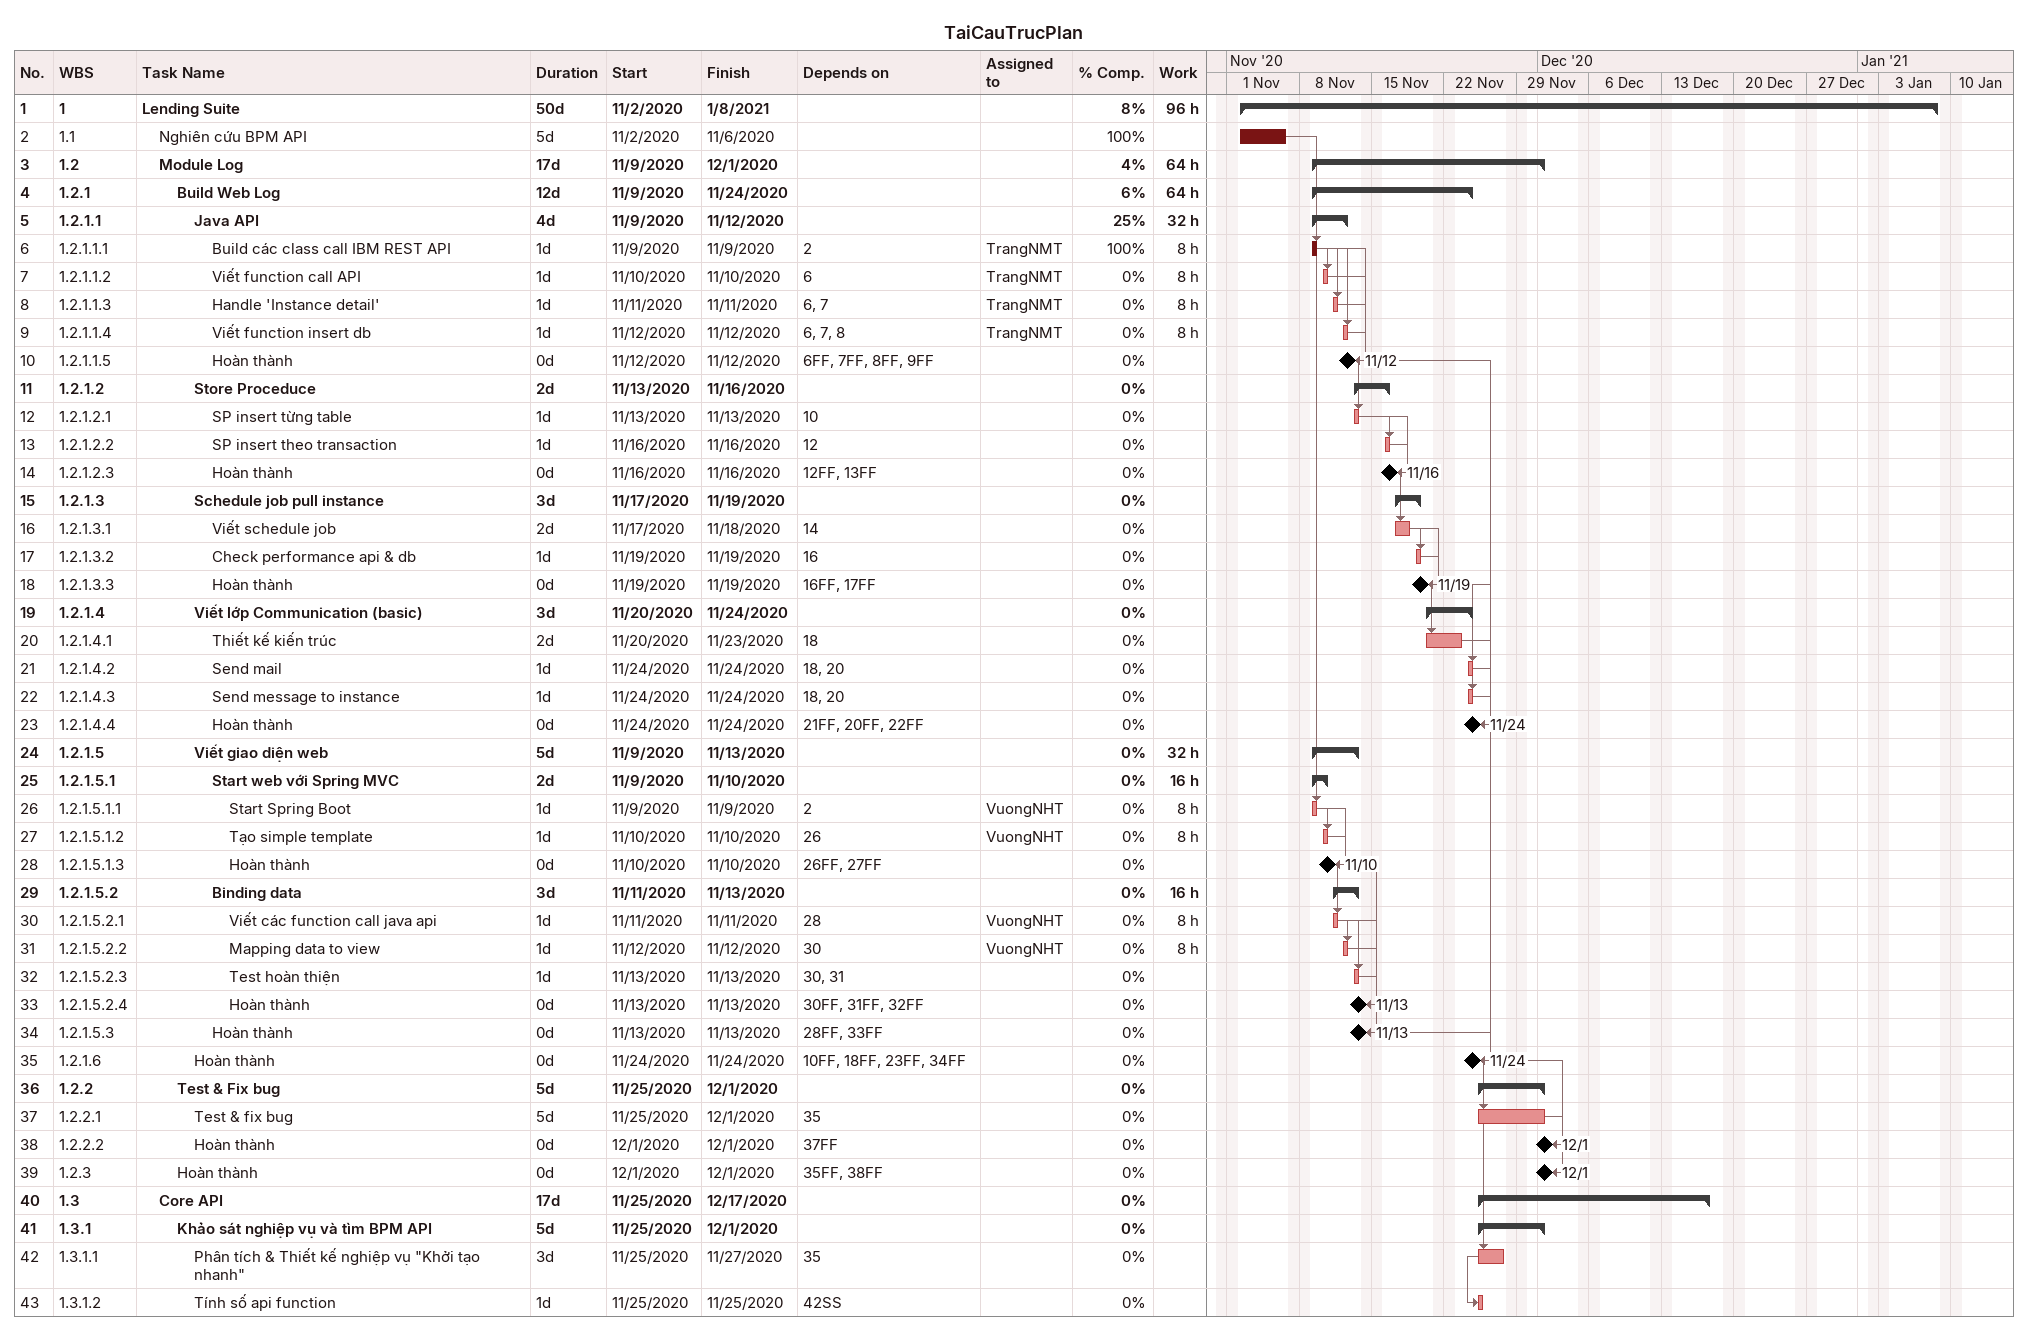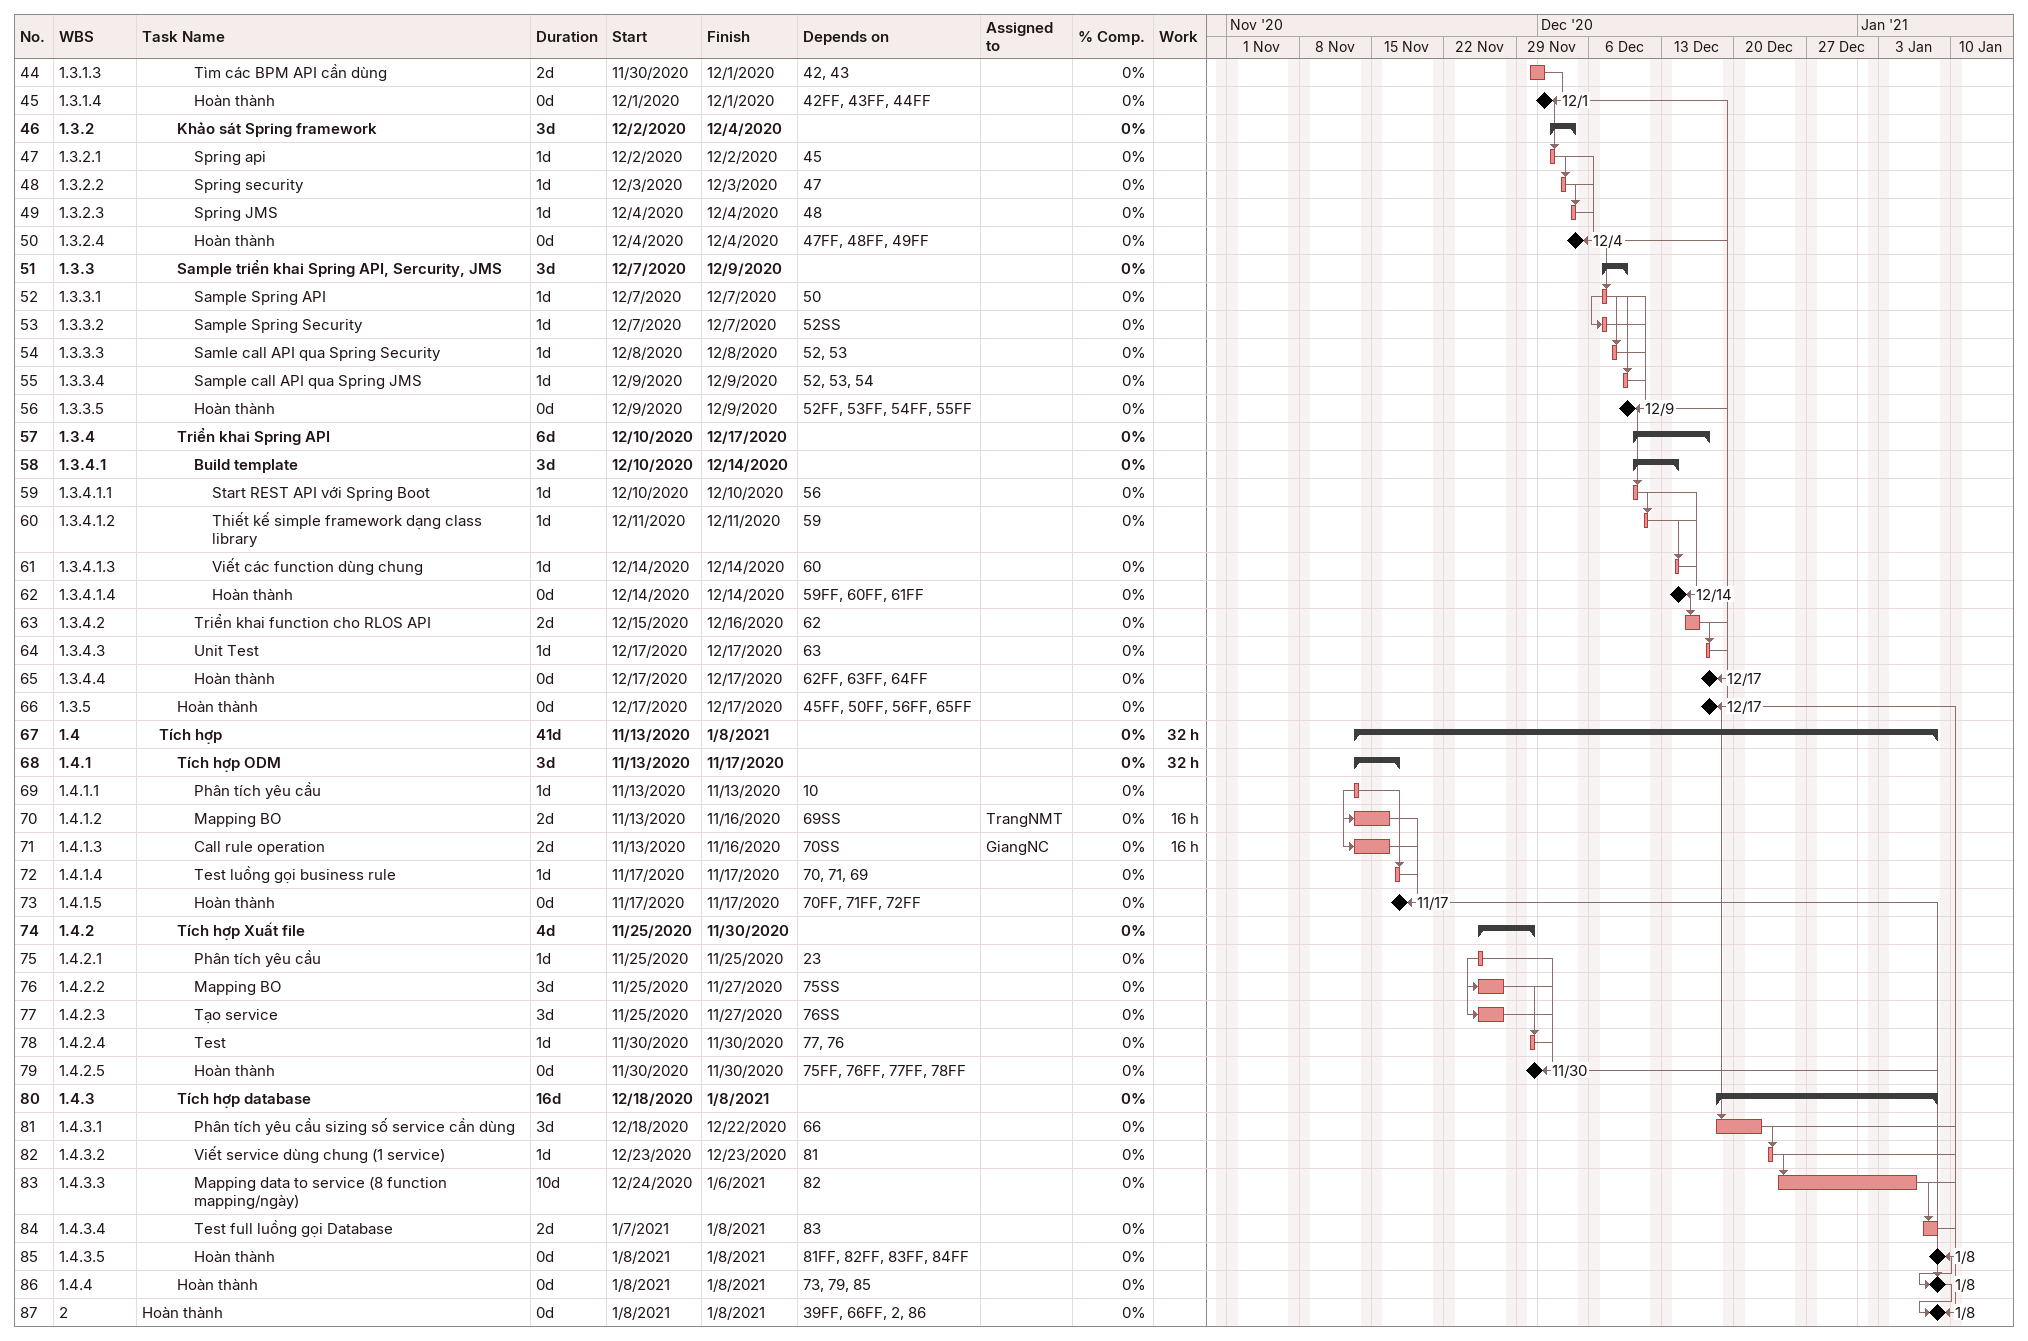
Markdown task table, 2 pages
TaiCauTrucPlan

| ID | WBS | Task | Duration | Start | Finish | Predecessors | Resources | % complete | Work (h) |
|---|---|---|---|---|---|---|---|---|---|
| 1 | 1 | **Lending Suite** | 50d | 2020-11-02 | 2021-01-08 |  |  | 8 | 96 |
| 2 | 1.1 | Nghiên cứu BPM API | 5d | 2020-11-02 | 2020-11-06 |  |  | 100 |  |
| 3 | 1.2 | **Module Log** | 17d | 2020-11-09 | 2020-12-01 |  |  | 4 | 64 |
| 4 | 1.2.1 | **Build Web Log** | 12d | 2020-11-09 | 2020-11-24 |  |  | 6 | 64 |
| 5 | 1.2.1.1 | **Java API** | 4d | 2020-11-09 | 2020-11-12 |  |  | 25 | 32 |
| 6 | 1.2.1.1.1 | Build các class call IBM REST API | 1d | 2020-11-09 | 2020-11-09 | 2 | TrangNMT | 100 | 8 |
| 7 | 1.2.1.1.2 | Viết function call API | 1d | 2020-11-10 | 2020-11-10 | 6 | TrangNMT | 0 | 8 |
| 8 | 1.2.1.1.3 | Handle 'Instance detail' | 1d | 2020-11-11 | 2020-11-11 | 6, 7 | TrangNMT | 0 | 8 |
| 9 | 1.2.1.1.4 | Viết function insert db | 1d | 2020-11-12 | 2020-11-12 | 6, 7, 8 | TrangNMT | 0 | 8 |
| 10 | 1.2.1.1.5 | Hoàn thành | 0d | 2020-11-12 | 2020-11-12 | 6FF, 7FF, 8FF, 9FF |  | 0 |  |
| 11 | 1.2.1.2 | **Store Proceduce** | 2d | 2020-11-13 | 2020-11-16 |  |  | 0 |  |
| 12 | 1.2.1.2.1 | SP insert từng table | 1d | 2020-11-13 | 2020-11-13 | 10 |  | 0 |  |
| 13 | 1.2.1.2.2 | SP insert theo transaction | 1d | 2020-11-16 | 2020-11-16 | 12 |  | 0 |  |
| 14 | 1.2.1.2.3 | Hoàn thành | 0d | 2020-11-16 | 2020-11-16 | 12FF, 13FF |  | 0 |  |
| 15 | 1.2.1.3 | **Schedule job pull instance** | 3d | 2020-11-17 | 2020-11-19 |  |  | 0 |  |
| 16 | 1.2.1.3.1 | Viết schedule job | 2d | 2020-11-17 | 2020-11-18 | 14 |  | 0 |  |
| 17 | 1.2.1.3.2 | Check performance api & db | 1d | 2020-11-19 | 2020-11-19 | 16 |  | 0 |  |
| 18 | 1.2.1.3.3 | Hoàn thành | 0d | 2020-11-19 | 2020-11-19 | 16FF, 17FF |  | 0 |  |
| 19 | 1.2.1.4 | **Viết lớp Communication (basic)** | 3d | 2020-11-20 | 2020-11-24 |  |  | 0 |  |
| 20 | 1.2.1.4.1 | Thiết kế kiến trúc | 2d | 2020-11-20 | 2020-11-23 | 18 |  | 0 |  |
| 21 | 1.2.1.4.2 | Send mail | 1d | 2020-11-24 | 2020-11-24 | 18, 20 |  | 0 |  |
| 22 | 1.2.1.4.3 | Send message to instance | 1d | 2020-11-24 | 2020-11-24 | 18, 20 |  | 0 |  |
| 23 | 1.2.1.4.4 | Hoàn thành | 0d | 2020-11-24 | 2020-11-24 | 21FF, 20FF, 22FF |  | 0 |  |
| 24 | 1.2.1.5 | **Viết giao diện web** | 5d | 2020-11-09 | 2020-11-13 |  |  | 0 | 32 |
| 25 | 1.2.1.5.1 | **Start web với Spring MVC** | 2d | 2020-11-09 | 2020-11-10 |  |  | 0 | 16 |
| 26 | 1.2.1.5.1.1 | Start Spring Boot | 1d | 2020-11-09 | 2020-11-09 | 2 | VuongNHT | 0 | 8 |
| 27 | 1.2.1.5.1.2 | Tạo simple template | 1d | 2020-11-10 | 2020-11-10 | 26 | VuongNHT | 0 | 8 |
| 28 | 1.2.1.5.1.3 | Hoàn thành | 0d | 2020-11-10 | 2020-11-10 | 26FF, 27FF |  | 0 |  |
| 29 | 1.2.1.5.2 | **Binding data** | 3d | 2020-11-11 | 2020-11-13 |  |  | 0 | 16 |
| 30 | 1.2.1.5.2.1 | Viết các function call java api | 1d | 2020-11-11 | 2020-11-11 | 28 | VuongNHT | 0 | 8 |
| 31 | 1.2.1.5.2.2 | Mapping data to view | 1d | 2020-11-12 | 2020-11-12 | 30 | VuongNHT | 0 | 8 |
| 32 | 1.2.1.5.2.3 | Test hoàn thiện | 1d | 2020-11-13 | 2020-11-13 | 30, 31 |  | 0 |  |
| 33 | 1.2.1.5.2.4 | Hoàn thành | 0d | 2020-11-13 | 2020-11-13 | 30FF, 31FF, 32FF |  | 0 |  |
| 34 | 1.2.1.5.3 | Hoàn thành | 0d | 2020-11-13 | 2020-11-13 | 28FF, 33FF |  | 0 |  |
| 35 | 1.2.1.6 | Hoàn thành | 0d | 2020-11-24 | 2020-11-24 | 10FF, 18FF, 23FF, 34FF |  | 0 |  |
| 36 | 1.2.2 | **Test & Fix bug** | 5d | 2020-11-25 | 2020-12-01 |  |  | 0 |  |
| 37 | 1.2.2.1 | Test & fix bug | 5d | 2020-11-25 | 2020-12-01 | 35 |  | 0 |  |
| 38 | 1.2.2.2 | Hoàn thành | 0d | 2020-12-01 | 2020-12-01 | 37FF |  | 0 |  |
| 39 | 1.2.3 | Hoàn thành | 0d | 2020-12-01 | 2020-12-01 | 35FF, 38FF |  | 0 |  |
| 40 | 1.3 | **Core API** | 17d | 2020-11-25 | 2020-12-17 |  |  | 0 |  |
| 41 | 1.3.1 | **Khảo sát nghiệp vụ và tìm BPM API** | 5d | 2020-11-25 | 2020-12-01 |  |  | 0 |  |
| 42 | 1.3.1.1 | Phân tích & Thiết kế nghiệp vụ "Khởi tạo nhanh" | 3d | 2020-11-25 | 2020-11-27 | 35 |  | 0 |  |
| 43 | 1.3.1.2 | Tính số api function | 1d | 2020-11-25 | 2020-11-25 | 42SS |  | 0 |  |
| 44 | 1.3.1.3 | Tìm các BPM API cần dùng | 2d | 2020-11-30 | 2020-12-01 | 42, 43 |  | 0 |  |
| 45 | 1.3.1.4 | Hoàn thành | 0d | 2020-12-01 | 2020-12-01 | 42FF, 43FF, 44FF |  | 0 |  |
| 46 | 1.3.2 | **Khảo sát Spring framework** | 3d | 2020-12-02 | 2020-12-04 |  |  | 0 |  |
| 47 | 1.3.2.1 | Spring api | 1d | 2020-12-02 | 2020-12-02 | 45 |  | 0 |  |
| 48 | 1.3.2.2 | Spring security | 1d | 2020-12-03 | 2020-12-03 | 47 |  | 0 |  |
| 49 | 1.3.2.3 | Spring JMS | 1d | 2020-12-04 | 2020-12-04 | 48 |  | 0 |  |
| 50 | 1.3.2.4 | Hoàn thành | 0d | 2020-12-04 | 2020-12-04 | 47FF, 48FF, 49FF |  | 0 |  |
| 51 | 1.3.3 | **Sample triển khai Spring API, Sercurity, JMS** | 3d | 2020-12-07 | 2020-12-09 |  |  | 0 |  |
| 52 | 1.3.3.1 | Sample Spring API | 1d | 2020-12-07 | 2020-12-07 | 50 |  | 0 |  |
| 53 | 1.3.3.2 | Sample Spring Security | 1d | 2020-12-07 | 2020-12-07 | 52SS |  | 0 |  |
| 54 | 1.3.3.3 | Samle call API qua Spring Security | 1d | 2020-12-08 | 2020-12-08 | 52, 53 |  | 0 |  |
| 55 | 1.3.3.4 | Sample call API qua Spring JMS | 1d | 2020-12-09 | 2020-12-09 | 52, 53, 54 |  | 0 |  |
| 56 | 1.3.3.5 | Hoàn thành | 0d | 2020-12-09 | 2020-12-09 | 52FF, 53FF, 54FF, 55FF |  | 0 |  |
| 57 | 1.3.4 | **Triển khai Spring API** | 6d | 2020-12-10 | 2020-12-17 |  |  | 0 |  |
| 58 | 1.3.4.1 | **Build template** | 3d | 2020-12-10 | 2020-12-14 |  |  | 0 |  |
| 59 | 1.3.4.1.1 | Start REST API với Spring Boot | 1d | 2020-12-10 | 2020-12-10 | 56 |  | 0 |  |
| 60 | 1.3.4.1.2 | Thiết kế simple framework dạng class library | 1d | 2020-12-11 | 2020-12-11 | 59 |  | 0 |  |
| 61 | 1.3.4.1.3 | Viết các function dùng chung | 1d | 2020-12-14 | 2020-12-14 | 60 |  | 0 |  |
| 62 | 1.3.4.1.4 | Hoàn thành | 0d | 2020-12-14 | 2020-12-14 | 59FF, 60FF, 61FF |  | 0 |  |
| 63 | 1.3.4.2 | Triển khai function cho RLOS API | 2d | 2020-12-15 | 2020-12-16 | 62 |  | 0 |  |
| 64 | 1.3.4.3 | Unit Test | 1d | 2020-12-17 | 2020-12-17 | 63 |  | 0 |  |
| 65 | 1.3.4.4 | Hoàn thành | 0d | 2020-12-17 | 2020-12-17 | 62FF, 63FF, 64FF |  | 0 |  |
| 66 | 1.3.5 | Hoàn thành | 0d | 2020-12-17 | 2020-12-17 | 45FF, 50FF, 56FF, 65FF |  | 0 |  |
| 67 | 1.4 | **Tích hợp** | 41d | 2020-11-13 | 2021-01-08 |  |  | 0 | 32 |
| 68 | 1.4.1 | **Tích hợp ODM** | 3d | 2020-11-13 | 2020-11-17 |  |  | 0 | 32 |
| 69 | 1.4.1.1 | Phân tích yêu cầu | 1d | 2020-11-13 | 2020-11-13 | 10 |  | 0 |  |
| 70 | 1.4.1.2 | Mapping BO | 2d | 2020-11-13 | 2020-11-16 | 69SS | TrangNMT | 0 | 16 |
| 71 | 1.4.1.3 | Call rule operation | 2d | 2020-11-13 | 2020-11-16 | 70SS | GiangNC | 0 | 16 |
| 72 | 1.4.1.4 | Test luồng gọi business rule | 1d | 2020-11-17 | 2020-11-17 | 70, 71, 69 |  | 0 |  |
| 73 | 1.4.1.5 | Hoàn thành | 0d | 2020-11-17 | 2020-11-17 | 70FF, 71FF, 72FF |  | 0 |  |
| 74 | 1.4.2 | **Tích hợp Xuất file** | 4d | 2020-11-25 | 2020-11-30 |  |  | 0 |  |
| 75 | 1.4.2.1 | Phân tích yêu cầu | 1d | 2020-11-25 | 2020-11-25 | 23 |  | 0 |  |
| 76 | 1.4.2.2 | Mapping BO | 3d | 2020-11-25 | 2020-11-27 | 75SS |  | 0 |  |
| 77 | 1.4.2.3 | Tạo service | 3d | 2020-11-25 | 2020-11-27 | 76SS |  | 0 |  |
| 78 | 1.4.2.4 | Test | 1d | 2020-11-30 | 2020-11-30 | 77, 76 |  | 0 |  |
| 79 | 1.4.2.5 | Hoàn thành | 0d | 2020-11-30 | 2020-11-30 | 75FF, 76FF, 77FF, 78FF |  | 0 |  |
| 80 | 1.4.3 | **Tích hợp database** | 16d | 2020-12-18 | 2021-01-08 |  |  | 0 |  |
| 81 | 1.4.3.1 | Phân tích yêu cầu sizing số service cần dùng | 3d | 2020-12-18 | 2020-12-22 | 66 |  | 0 |  |
| 82 | 1.4.3.2 | Viết service dùng chung (1 service) | 1d | 2020-12-23 | 2020-12-23 | 81 |  | 0 |  |
| 83 | 1.4.3.3 | Mapping data to service (8 function mapping/ngày) | 10d | 2020-12-24 | 2021-01-06 | 82 |  | 0 |  |
| 84 | 1.4.3.4 | Test full luồng gọi Database | 2d | 2021-01-07 | 2021-01-08 | 83 |  | 0 |  |
| 85 | 1.4.3.5 | Hoàn thành | 0d | 2021-01-08 | 2021-01-08 | 81FF, 82FF, 83FF, 84FF |  | 0 |  |
| 86 | 1.4.4 | Hoàn thành | 0d | 2021-01-08 | 2021-01-08 | 73, 79, 85 |  | 0 |  |
| 87 | 2 | Hoàn thành | 0d | 2021-01-08 | 2021-01-08 | 39FF, 66FF, 2, 86 |  | 0 |  |
